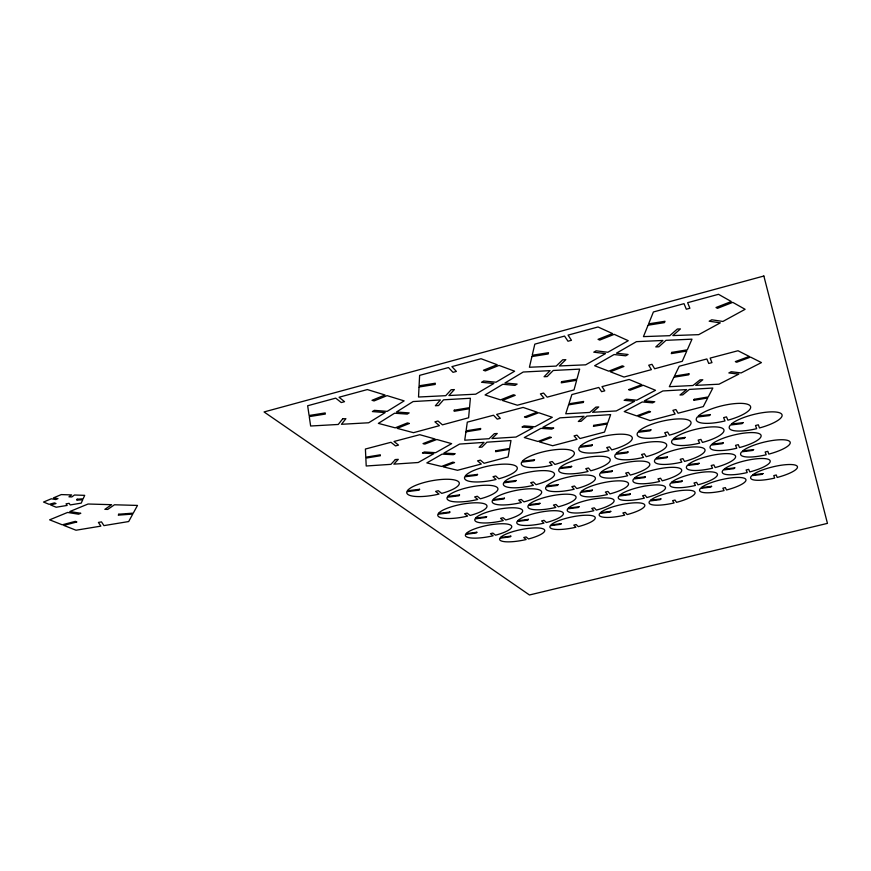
<?xml version="1.0" encoding="UTF-8"?>
<svg xmlns="http://www.w3.org/2000/svg" width="871" height="871" viewBox="0 0 871 871"><rect width="100%" height="100%" fill="white"/><g stroke="black" fill="none" stroke-linecap="round" stroke-linejoin="round"><path stroke-width="1.31" d="M419.027 387.007L418.526 397.024L445.745 395.674L451.167 389.729L454.357 389.577L448.913 395.521L475.697 394.193L493.824 383.501L481.554 382.282L483.71 380.997L495.991 382.217L514.641 371.209L499.05 365.417L485.332 370.926L483.449 370.24L497.178 364.731L481.032 358.721L451.907 366.626L456.393 371.416L453.018 372.331L448.5 367.551L419.615 375.379L419.093 385.809L435.304 383.229L435.206 384.438L419.027 387.007M454.237 410.197L454.161 411.275L469.425 408.728L468.609 417.764L442.457 424.841L437.993 421.02L434.901 421.847L439.398 425.669L413.464 432.68L397.165 428.358L409.37 423.458L407.432 422.925L395.216 427.846L378.384 423.382L394.552 413.224L407.236 414.106L409.174 412.908L396.479 412.005L413.104 401.553L440.367 399.985L435.369 405.744L438.527 405.559L443.546 399.811L470.384 398.265L469.523 407.65L454.237 410.197M465.931 431.842L464.733 440.214L489.121 438.712L494.38 433.66L497.243 433.486L491.973 438.538L516.013 437.046L532.921 427.846L522.023 427.008L524.037 425.908L534.936 426.757L552.29 417.307L538.724 412.723L526.128 417.492L524.494 416.959L537.102 412.168L523.09 407.432L496.655 414.411L500.313 418.32L497.243 419.136L493.552 415.227L467.302 422.152L466.072 430.84L480.694 428.456L480.52 429.468L465.931 431.842M495.697 450.786L495.566 451.69L509.426 449.349L508.076 456.97L484.113 463.285L480.378 460.117L477.548 460.868L481.304 464.025L457.515 470.296L443.241 466.856L454.542 462.555L452.855 462.131L441.532 466.442L426.844 462.904L442.087 454.129L453.356 454.706L455.174 453.671L443.905 453.083L459.561 444.079L484.015 442.392L479.137 447.291L481.968 447.095L486.867 442.196L510.983 440.541L509.579 448.434L495.697 450.786M531.92 356.555L529.416 367.246L556.199 366.092L562.677 359.799L565.823 359.669L559.324 365.962L585.671 364.829L605.487 353.604L593.782 352.178L596.145 350.817L607.849 352.265L628.252 340.703L614.229 334.344L599.749 340.082L598.061 339.331L612.553 333.582L598.029 326.984L568.055 335.117L571.463 340.289L567.99 341.225L564.55 336.075L534.816 344.132L532.214 355.27L548.523 352.69L548.197 353.974L531.92 356.555M561.555 381.683L561.272 382.837L576.646 380.279L574.022 389.903L547.151 397.165L543.569 393.05L540.401 393.91L544.005 398.025L517.352 405.222L502.349 400.453L515.207 395.347L513.433 394.77L500.553 399.876L485.049 394.944L502.817 384.274L515.001 385.363L517.124 384.089L504.94 383L523.231 372.015L550.091 370.643L544.081 376.729L547.195 376.566L553.227 370.48L579.672 369.119L576.95 379.125L561.555 381.683M568.578 404.873L565.736 413.79L589.765 412.44L595.895 407.116L598.725 406.964L592.574 412.288L616.254 410.949L634.556 401.324L624.137 400.322L626.314 399.168L636.745 400.181L655.536 390.295L643.266 385.265L630.049 390.219L628.568 389.631L641.796 384.666L629.134 379.462L601.992 386.626L604.768 390.829L601.611 391.667L598.813 387.464L571.877 394.563L568.926 403.806L583.635 401.433L583.265 402.5L568.578 404.873M593.728 425.364L593.412 426.333L607.359 423.97L604.507 432.081L579.944 438.549L576.95 435.141L574.054 435.903L577.059 439.311L552.671 445.734L539.487 441.924L551.343 437.471L549.786 437.002L537.919 441.477L524.331 437.547L540.924 428.369L551.757 429.098L553.738 428.02L542.894 427.28L559.933 417.851L584.049 416.316L578.322 421.477L581.12 421.303L586.869 416.131L610.647 414.618L607.697 423.001L593.728 425.364M648.057 325.221L643.451 336.62L669.766 335.683L677.355 329.031L680.436 328.922L672.837 335.575L698.716 334.649L720.306 322.858L709.19 321.203L711.77 319.788L722.876 321.453L745.108 309.314L732.772 302.357L717.486 308.334L715.995 307.517L731.292 301.529L718.499 294.311L687.633 302.683L689.886 308.258L686.315 309.227L684.018 303.663L653.402 311.97L648.612 323.849L665.019 321.268L664.431 322.64L648.057 325.221M671.791 352.385L671.28 353.615L686.762 351.057L682.254 361.302L654.633 368.771L651.976 364.328L648.721 365.21L651.388 369.642L623.995 377.045L610.353 371.786L623.908 366.484L622.297 365.842L608.731 371.166L594.632 365.733L614.088 354.53L625.726 355.814L628.056 354.486L616.418 353.19L636.461 341.65L662.896 340.474L655.787 346.919L658.857 346.778L665.977 340.332L691.999 339.167L687.306 349.826L671.791 352.385M77.149 499.214L76.735 500.172L82.734 499.747L81.221 503.133L70.235 504.93L69.125 503.329L66.033 503.841L67.154 505.43L56.158 507.227L50.67 504.973L55.994 503.547L54.448 502.905L49.124 504.331L43.55 502.044L51.291 498.789L55.798 499.54L57.976 498.626L53.469 497.874L61.275 494.586L71.607 494.924L68.972 496.829L71.847 496.927L74.481 495.011L84.694 495.349L83.159 498.789L77.149 499.214M673.904 377.219L669.32 386.691L692.968 385.505L700.012 379.898L702.788 379.756L695.722 385.363L719.021 384.198L738.782 374.127L728.853 372.94L731.215 371.732L741.145 372.93L761.45 362.586L750.552 357.088L736.692 362.238L735.364 361.596L749.256 356.435L737.998 350.741L710.137 358.101L711.966 362.619L708.733 363.468L706.871 358.961L679.217 366.255L674.459 376.087L689.244 373.703L688.667 374.835L673.904 377.219M694.176 399.321L693.675 400.344L707.709 397.982L703.289 406.583L678.095 413.213L675.885 409.555L672.902 410.339L675.145 413.997L650.136 420.584L638.095 416.392L650.517 411.765L649.102 411.254L636.657 415.892L624.246 411.569L642.232 401.967L652.619 402.859L654.763 401.727L644.377 400.823L662.853 390.959L686.62 389.577L679.99 395.02L682.755 394.857L689.397 389.413L712.826 388.041L708.243 396.947L694.176 399.321M118.761 514.217L118.271 515.153L132.762 514.075L128.679 521.544L103.932 525.616L101.504 521.903L98.412 522.415L100.862 526.128L76.017 530.221L63.801 525.409L76.855 521.969L75.342 521.348L62.266 524.81L49.636 519.835L67.568 512.453L78.564 514.195L80.796 513.28L69.811 511.527L88.047 504.015L111.586 504.69L104.847 509.339L107.721 509.415L114.471 504.777L137.487 505.43L133.274 513.128L118.761 514.217M419.593 489.284L419.114 490.155L406.866 491.669A26.707 7.262 -10.6 0 0 439.038 494.064L435.598 491.407L438.287 490.711L441.717 493.378A26.707 7.262 -10.6 0 0 450.383 479.377A26.707 7.262 -10.6 0 0 407.312 490.809L419.593 489.284M459.54 494.935L459.017 495.773L447.193 497.254A25.923 6.859 -11 0 0 477.733 499.475L474.651 496.927L477.286 496.252L480.346 498.811A25.923 6.859 -11 0 0 489.774 485.354A25.923 6.859 -11 0 0 447.705 496.416L459.54 494.935M449.861 511.996L449.371 512.779L437.928 514.249A25.063 6.413 -10.9 0 0 467.618 516.089L464.581 513.748L467.117 513.106L470.144 515.458A25.063 6.413 -10.9 0 0 479.017 502.872A25.063 6.413 -10.9 0 0 438.396 513.465L449.861 511.996M477.548 474.401L476.981 475.294L464.744 476.796A26.881 7.382 -11.2 0 0 496.067 479.475L493.008 476.698L495.751 475.991L498.789 478.789A26.881 7.382 -11.2 0 0 509.045 464.287A26.881 7.382 -11.2 0 0 465.299 475.893L477.548 474.401M486.617 516.688L486.083 517.439L475.011 518.876A24.377 6.064 -11.2 0 0 503.275 520.597L500.553 518.343L503.046 517.722L505.746 519.976A24.377 6.064 -11.2 0 0 515.251 507.847A24.377 6.064 -11.2 0 0 475.533 518.125L486.617 516.688M476.851 532.246L476.339 532.943L465.604 534.359A23.604 5.683 -11.1 0 0 493.149 535.774L490.449 533.683L492.844 533.085L495.534 535.175A23.604 5.683 -11.1 0 0 504.494 523.798A23.604 5.683 -11.1 0 0 466.094 533.651L476.851 532.246M516.1 480.52L515.48 481.38L503.678 482.839A26.108 6.957 -11.6 0 0 533.39 485.343L530.689 482.686L533.368 482.001L536.046 484.668A26.108 6.957 -11.6 0 0 546.988 470.754A26.108 6.957 -11.6 0 0 504.287 481.979L516.1 480.52M504.461 498.179L503.884 498.985L492.453 500.433A25.226 6.5 -11.4 0 0 521.381 502.545L518.691 500.085L521.272 499.442L523.95 501.892A25.226 6.5 -11.4 0 0 534.228 488.881A25.226 6.5 -11.4 0 0 493.019 499.627L504.461 498.179M534.533 459.757L533.858 460.683L521.664 462.163A27.088 7.48 -11.8 0 0 552.116 465.147L549.449 462.24L552.225 461.532L554.871 464.439A27.088 7.48 -11.8 0 0 566.727 449.447A27.088 7.48 -11.8 0 0 522.317 461.238L534.533 459.757M342.673 418.842L338.253 424.46L310.642 426.006L309.259 416.621L325.329 414.063L325.199 412.93L309.096 415.5L307.659 405.755L335.727 398.134L341.258 402.554L344.546 401.673L339.048 397.241L367.344 389.566L385.026 394.999L372.015 400.301L374.073 400.921L387.072 395.63L404.155 400.889L387.16 411.373L374.345 410.35L372.385 411.569L385.189 412.582L368.662 422.773L341.476 424.286L345.929 418.668L342.673 418.842M510.82 536.144L510.286 536.83L499.878 538.213A23.005 5.4 -11.4 0 0 526.171 539.53L523.743 537.516L526.095 536.939L528.512 538.953A23.005 5.4 -11.4 0 0 538.006 527.946A23.005 5.4 -11.4 0 0 500.411 537.527L510.82 536.144M539.966 503.286L539.345 504.059L528.294 505.474A24.551 6.141 -11.7 0 0 555.829 507.445L553.433 505.082L555.959 504.451L558.333 506.813A24.551 6.141 -11.7 0 0 569.177 494.282A24.551 6.141 -11.7 0 0 528.893 504.701L539.966 503.286M528.425 519.366L527.837 520.096L517.124 521.489A23.767 5.759 -11.6 0 0 543.983 523.123L541.588 520.945L544.027 520.335L546.4 522.524A23.767 5.759 -11.6 0 0 556.623 510.765A23.767 5.759 -11.6 0 0 517.69 520.76L528.425 519.366M571.681 466.344L570.962 467.237L559.193 468.685A26.326 7.044 -12.1 0 0 588.077 471.461L585.758 468.685L588.458 467.999L590.778 470.776A26.326 7.044 -12.1 0 0 603.222 456.404A26.326 7.044 -12.1 0 0 559.89 467.792L571.681 466.344M558.082 484.603L557.418 485.441L546.019 486.878A25.422 6.576 -11.9 0 0 574.185 489.23L571.833 486.671L574.446 486.007L576.776 488.577A25.422 6.576 -11.9 0 0 588.469 475.141A25.422 6.576 -11.9 0 0 546.672 486.04L558.082 484.603M592.334 444.907L591.561 445.865L579.378 447.324A27.339 7.567 -12.4 0 0 608.96 450.612L606.695 447.574L609.515 446.856L611.747 449.893A27.339 7.567 -12.4 0 0 625.236 434.4A27.339 7.567 -12.4 0 0 580.14 446.366L592.334 444.907M561.283 523.623L560.663 524.331L550.287 525.703A23.169 5.466 -11.8 0 0 575.916 527.227L573.793 525.126L576.177 524.538L578.29 526.639A23.169 5.466 -11.8 0 0 588.981 515.284A23.169 5.466 -11.8 0 0 550.886 524.995L561.283 523.623M592.345 490.112L591.638 490.917L580.609 492.322A24.758 6.217 -12.2 0 0 607.425 494.521L605.356 492.071L607.914 491.429L609.95 493.89A24.758 6.217 -12.2 0 0 622.144 480.955A24.758 6.217 -12.2 0 0 581.295 491.516L592.345 490.112M579.041 506.715L578.377 507.477L567.685 508.86A23.942 5.825 -12 0 0 593.859 510.711L591.779 508.435L594.251 507.826L596.308 510.101A23.942 5.825 -12 0 0 607.784 497.972A23.942 5.825 -12 0 0 568.328 508.109L579.041 506.715M628.035 451.973L627.218 452.898L615.47 454.335A26.576 7.12 -12.7 0 0 643.517 457.395L641.568 454.499L644.322 453.791L646.249 456.698A26.576 7.12 -12.7 0 0 660.251 441.847A26.576 7.12 -12.7 0 0 616.265 453.41L628.035 451.973M612.433 470.852L611.671 471.712L600.293 473.127A25.651 6.652 -12.5 0 0 627.675 475.751L625.694 473.073L628.339 472.409L630.31 475.087A25.651 6.652 -12.5 0 0 643.44 461.216A25.651 6.652 -12.5 0 0 601.044 472.267L612.433 470.852M650.931 429.849L650.06 430.84L637.91 432.288A27.632 7.654 -13 0 0 666.565 435.881L664.715 432.713L667.578 431.983L669.396 435.152A27.632 7.654 -13 0 0 684.562 419.147A27.632 7.654 -13 0 0 638.77 431.287L650.931 429.849M395.369 459.55L390.948 464.341L366.212 465.996L365.842 458.124L380.355 455.751L380.333 454.814L365.787 457.188L365.406 449.033L390.981 442.283L395.51 445.908L398.504 445.114L393.997 441.488L419.768 434.694L435.043 438.984L423.045 443.6L424.819 444.079L436.817 439.485L451.624 443.644L435.642 452.67L424.297 451.984L422.446 453.04L433.78 453.715L418.211 462.512L393.834 464.145L398.276 459.355L395.369 459.55M610.789 511.342L610.103 512.061L599.738 513.422A23.354 5.52 -12.3 0 0 624.714 515.153L622.885 512.965L625.302 512.366L627.12 514.565A23.354 5.52 -12.3 0 0 639.009 502.861A23.354 5.52 -12.3 0 0 600.413 512.692L610.789 511.342M645.4 476.775L644.616 477.602L633.609 478.996A24.987 6.282 -12.7 0 0 659.674 481.445L657.953 478.876L660.534 478.233L662.243 480.803A24.987 6.282 -12.7 0 0 675.798 467.455A24.987 6.282 -12.7 0 0 634.382 478.168L645.4 476.775M630.299 493.922L629.559 494.695L618.889 496.067A24.148 5.879 -12.5 0 0 644.366 498.147L642.602 495.784L645.095 495.153L646.848 497.537A24.148 5.879 -12.5 0 0 659.608 485.027A24.148 5.879 -12.5 0 0 619.619 495.294L630.299 493.922M685.139 437.416L684.225 438.374L672.51 439.79A26.87 7.186 -13.3 0 0 699.685 443.143L698.128 440.116L700.915 439.409L702.451 442.435A26.87 7.186 -13.3 0 0 718.052 427.095A26.87 7.186 -13.3 0 0 673.403 438.832L685.139 437.416M667.48 456.916L666.631 457.808L655.286 459.202A25.912 6.718 -13 0 0 681.851 462.098L680.229 459.311L682.908 458.636L684.519 461.423A25.912 6.718 -13 0 0 699.13 447.106A25.912 6.718 -13 0 0 656.113 458.32L667.48 456.916M710.42 414.563L709.43 415.598L697.312 417.013A27.97 7.73 -13.7 0 0 725.031 420.933L723.605 417.634L726.501 416.882L727.906 420.192A27.97 7.73 -13.7 0 0 744.803 403.654A27.97 7.73 -13.7 0 0 698.292 415.979L710.42 414.563M660.904 498.898L660.142 499.649L649.799 500.988A23.561 5.574 -12.7 0 0 674.11 502.937L672.575 500.662L675.025 500.063L676.538 502.338A23.561 5.574 -12.7 0 0 689.658 490.275A23.561 5.574 -12.7 0 0 650.55 500.248L660.904 498.898M699.141 463.274L698.259 464.123L687.284 465.495A25.248 6.337 -13.2 0 0 712.565 468.195L711.193 465.528L713.817 464.874L715.167 467.553A25.248 6.337 -13.2 0 0 730.138 453.78A25.248 6.337 -13.2 0 0 688.144 464.646L699.141 463.274M682.189 480.955L681.362 481.761L670.714 483.122A24.388 5.934 -13 0 0 695.461 485.441L694.024 482.97L696.56 482.338L697.976 484.809A24.388 5.934 -13 0 0 712.053 471.919A24.388 5.934 -13 0 0 671.519 482.316L682.189 480.955M743.083 422.642L742.07 423.633L730.388 425.026A27.208 7.251 -13.9 0 0 756.659 428.674L755.505 425.527L758.336 424.808L759.458 427.966A27.208 7.251 -13.9 0 0 776.703 412.125A27.208 7.251 -13.9 0 0 731.379 424.035L743.083 422.642M723.311 442.784L722.364 443.709L711.041 445.092A26.217 6.772 -13.5 0 0 736.779 448.249L735.538 445.353L738.26 444.667L739.49 447.574A26.217 6.772 -13.5 0 0 755.625 432.789A26.217 6.772 -13.5 0 0 711.977 444.166L723.311 442.784M711.607 486.312L710.769 487.085L700.447 488.413A23.8 5.618 -13.1 0 0 724.073 490.58L722.854 488.217L725.325 487.597L726.523 489.981A23.8 5.618 -13.1 0 0 740.905 477.548A23.8 5.618 -13.1 0 0 701.275 487.64L711.607 486.312M753.611 449.578L752.642 450.459L741.689 451.82A25.542 6.391 -13.7 0 0 766.175 454.771L765.163 451.995L767.819 451.33L768.81 454.118A25.542 6.391 -13.7 0 0 785.239 439.92A25.542 6.391 -13.7 0 0 742.647 450.938L753.611 449.578M734.765 467.836L733.85 468.652L723.224 470.002A24.66 5.988 -13.4 0 0 747.242 472.55L746.131 469.981L748.701 469.349L749.789 471.919A24.66 5.988 -13.4 0 0 765.206 458.636A24.66 5.988 -13.4 0 0 724.128 469.175L734.765 467.836M762.974 473.563L762.06 474.357L751.76 475.675A24.061 5.662 -13.6 0 0 774.678 478.07L773.775 475.599L776.279 474.989L777.161 477.46A24.061 5.662 -13.6 0 0 792.828 464.646A24.061 5.662 -13.6 0 0 752.675 474.88L762.974 473.563M763.856 276.02L264.055 411.95L529.459 594.98L827.45 523.373L763.856 276.02"/></g></svg>
